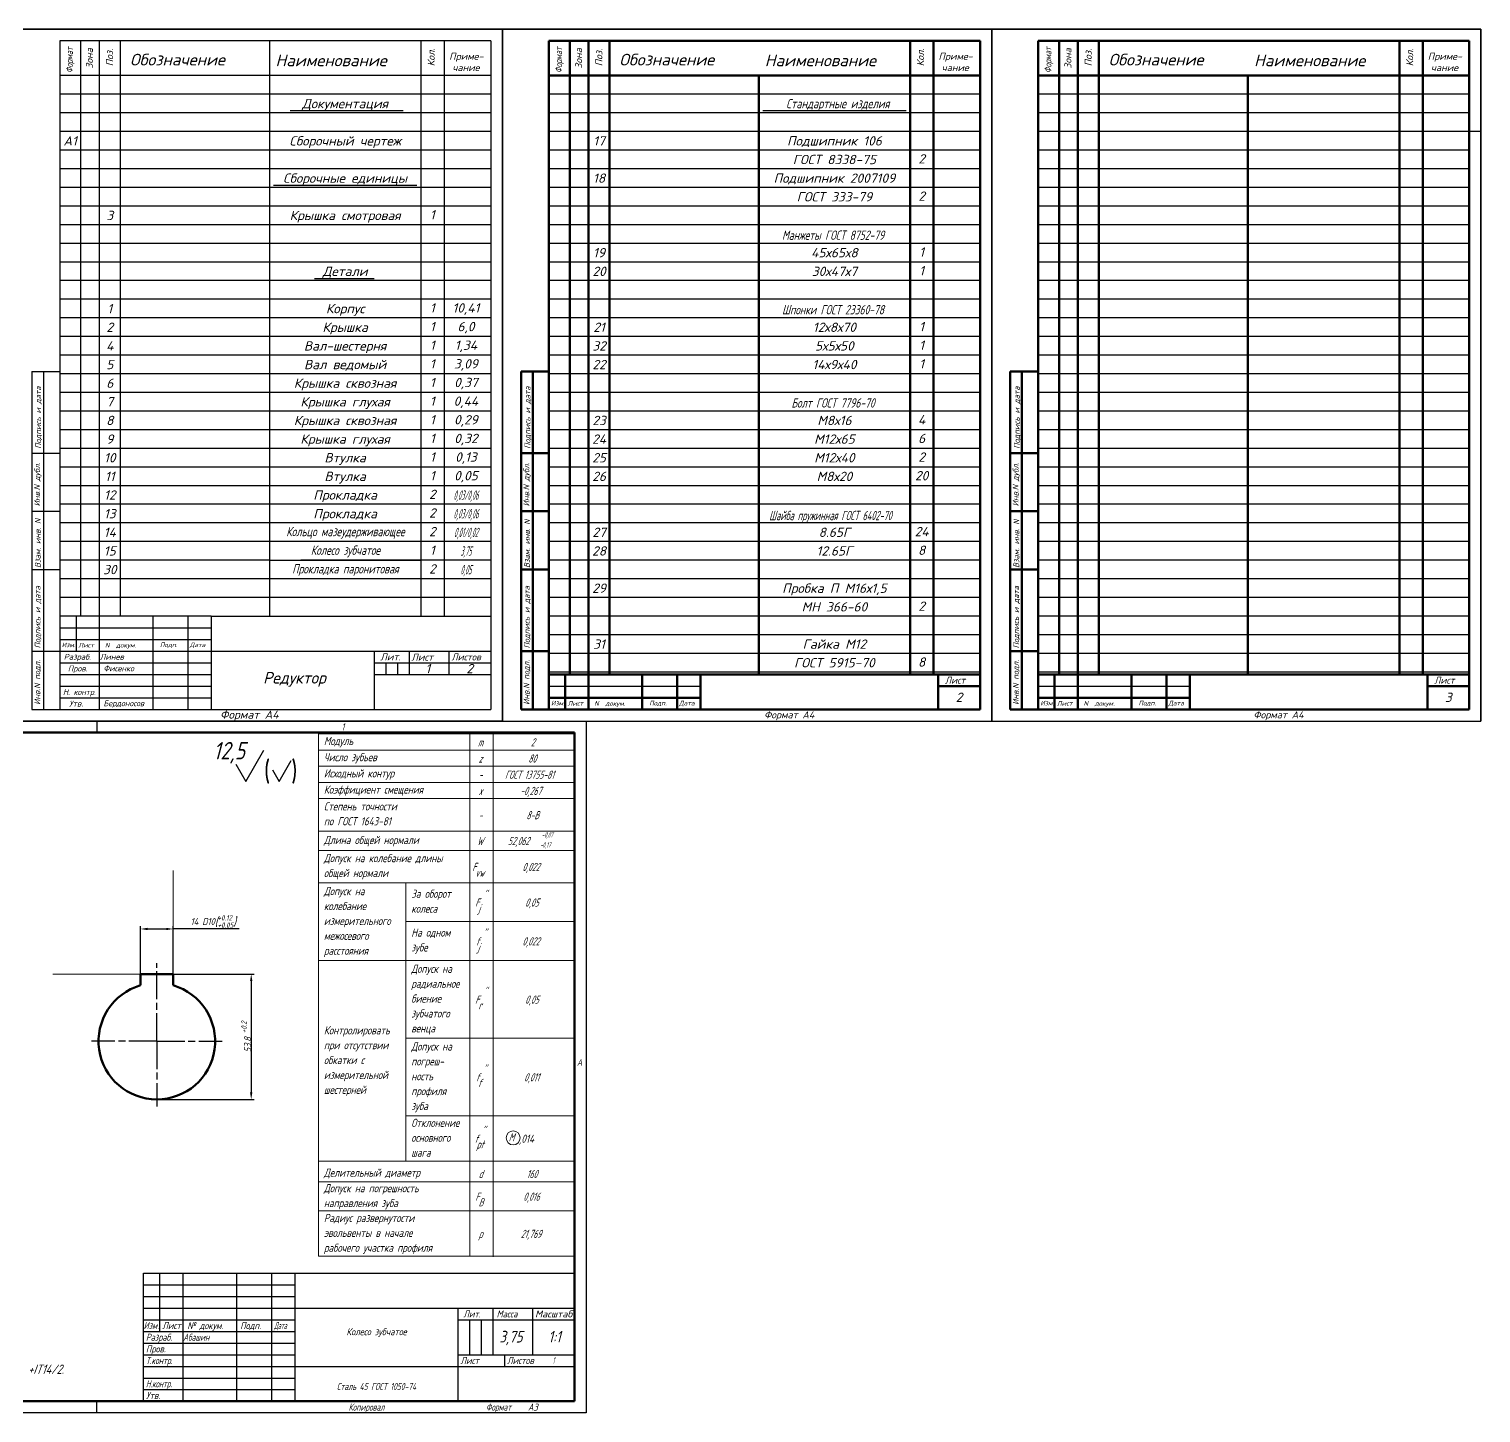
# Model space of a CAD drawing. Header units: millimetres. Extents: x 5133 to 6360, y 1254 to 2395.
# Drawn here: x 5737 to 6360, y 1254 to 1848 of the extents above; entities that cross this region are included whole.
import ezdxf
from ezdxf.enums import TextEntityAlignment as Align

# ---------------------------------------------------------------- set-up
doc = ezdxf.new("R2010")
doc.units = ezdxf.units.MM
for name, pattern in [('AM_ISO02W050', [7.5, 6, -1.5]), ('AM_ISO08W050', [18, 12, -1.5, 3, -1.5]), ('Amconstr', [9999, 9999, 0])]:
    doc.linetypes.add(name, pattern=pattern)
for name, color, linetype, lineweight in [('AM_7', 4, 'AM_ISO08W050', 25), ('AM_8', 1, 'Continuous', 25), ('AM_CL', 1, 'Amconstr', 25), ('AM_HID', 30, 'AM_ISO02W050', 25), ('AM_VIS', 7, 'Continuous', 50)]:
    doc.layers.add(name, color=color, linetype=linetype, lineweight=lineweight)
doc.layers.add('РАМКА', color=8, linetype='Continuous')
doc.styles.add('GOST', font='GOST.shx', dxfattribs={"oblique": 15})
doc.styles.add('мой', font='simplex.shx', dxfattribs={"oblique": 15})
doc.dimstyles.new('GOST', dxfattribs={"dimscale": 0, "dimtxt": 3, "dimasz": 3, "dimexe": 1.25, "dimexo": 0, "dimtad": 1, "dimtoh": 1, "dimdec": 3, "dimdsep": 46, "dimtxsty": 'GOST', "dimcen": 5, "dimadec": 3, "dimazin": 2, "dimtfac": 1, "dimtdec": 4, "dimtmove": 1, "dimatfit": 3, "dimfxl": 0, "dimtolj": 1, "dimtzin": 0, "dimarcsym": 0})

# ---------------------------------------------------------------- blocks, each defined once
blk = doc.blocks.new('*D100')
at = {"color": 0, "lineweight": -2}
for p, q in [((5798.77, 1442.22), (5833.52, 1442.22)), ((5832.27, 1439.22), (5832.27, 1391.42)), ((5791.77, 1388.42), (5833.52, 1388.42))]:
    blk.add_line(p, q, dxfattribs=at)
at = {"color": 0, "lineweight": 20}
for points in [[(5831.77, 1439.22), (5832.77, 1439.22), (5832.27, 1442.22)], [(5831.77, 1391.42), (5832.77, 1391.42), (5832.27, 1388.42)]]:
    blk.add_solid(points, dxfattribs=at)
at = {"layer": 'Defpoints', "color": 0, "lineweight": 20}
for p in [(5798.77, 1442.22), (5791.77, 1388.42), (5832.27, 1388.42)]:
    blk.add_point(p, dxfattribs=at)
at = {"color": 0, "lineweight": 20, "insert": (5830.14, 1415.32), "char_height": 3, "attachment_point": 5, "rotation": 90, "style": 'GOST'}
blk.add_mtext('\\A1;\\A1;53.8 \\H.75x;\\S+0.2^ ;\\H1.33x; ', dxfattribs=at)
blk = doc.blocks.new('*D101')
at = {"color": 0, "lineweight": -2}
for p, q in [((5784.77, 1442.22), (5784.77, 1462.83)), ((5787.77, 1461.58), (5795.77, 1461.58)), ((5798.77, 1442.22), (5798.77, 1462.83)), ((5827.17, 1461.58), (5798.77, 1461.58))]:
    blk.add_line(p, q, dxfattribs=at)
at = {"color": 0, "lineweight": 20}
for points in [[(5787.77, 1462.08), (5787.77, 1461.08), (5784.77, 1461.58)], [(5795.77, 1462.08), (5795.77, 1461.08), (5798.77, 1461.58)]]:
    blk.add_solid(points, dxfattribs=at)
at = {"layer": 'Defpoints', "color": 0, "lineweight": 20}
for p in [(5798.77, 1461.58), (5784.77, 1442.22), (5798.77, 1442.22)]:
    blk.add_point(p, dxfattribs=at)
at = {"color": 0, "lineweight": 20, "insert": (5816.01, 1464.8), "char_height": 3, "attachment_point": 5, "style": 'GOST'}
blk.add_mtext('\\A1;\\A1;14 D10\\H1.33x;(\\H.75x;\\H.75x;\\S+0.12^ +0.05;\\H1.33x;\\H1.33x;)\\H.75x; ', dxfattribs=at)

msp = doc.modelspace()

# ---------------------------------------------------------------- linework, layer by layer
at = {"color": 1, "lineweight": 25}
for p, q in [((5730.07034, 1847.85127), (5940.07034, 1847.85127)), ((5940.07034, 1847.85127), (5730.07034, 1847.85127)), ((5940.07034, 1550.85127), (5940.07034, 1847.85127)), ((5940.07034, 1550.85127), (5940.07034, 1847.85127)), ((5940.07034, 1550.85127), (5940.07034, 1847.85127)), ((5940.07034, 1550.85127), (5940.07034, 1847.85127)), ((5940.07034, 1550.85127), (5940.07034, 1847.85127)), ((5940.07034, 1550.85127), (5940.07034, 1847.85127)), ((5940.07034, 1550.85127), (5940.07034, 1847.85127)), ((5940.07034, 1550.85127), (5940.07034, 1847.85127)), ((5940.07034, 1550.85127), (5940.07034, 1847.85127)), ((5940.07034, 1550.85127), (5940.07034, 1847.85127)), ((5940.07034, 1550.85127), (5940.07034, 1847.85127)), ((6150.07034, 1847.85127), (5940.07034, 1847.85127)), ((6150.07034, 1847.85127), (5940.07034, 1847.85127)), ((6150.07034, 1550.85127), (6150.07034, 1847.85127)), ((6150.07034, 1550.85127), (6150.07034, 1847.85127)), ((6150.07034, 1550.85127), (6150.07034, 1847.85127)), ((6150.07034, 1847.85127), (6150.07034, 1550.85127)), ((6150.07034, 1550.85127), (6150.07034, 1847.85127)), ((6360.07034, 1847.85127), (6150.07034, 1847.85127)), ((6360.07034, 1847.85127), (6150.07034, 1847.85127)), ((6150.07034, 1550.85127), (6150.07034, 1847.85127)), ((6150.07034, 1550.85127), (6150.07034, 1847.85127)), ((6150.07034, 1550.85127), (6150.07034, 1847.85127)), ((6150.07034, 1550.85127), (6150.07034, 1847.85127)), ((6150.07034, 1550.85127), (6150.07034, 1847.85127)), ((6150.07034, 1550.85127), (6150.07034, 1847.85127)), ((6150.07034, 1550.85127), (6150.07034, 1847.85127)), ((6150.07034, 1550.85127), (6150.07034, 1847.85127)), ((6150.07034, 1550.85127), (6150.07034, 1847.85127)), ((6150.07034, 1550.85127), (6150.07034, 1847.85127)), ((6150.07034, 1550.85127), (6150.07034, 1847.85127)), ((6360.07034, 1550.85127), (6360.07034, 1847.85127)), ((6360.07034, 1847.85127), (6360.07034, 1550.85127)), ((6360.07034, 1550.85127), (6360.07034, 1847.85127)), ((6360.07034, 1550.85127), (6360.07034, 1847.85127)), ((6360.07034, 1550.85127), (6360.07034, 1847.85127)), ((5556.07034, 1550.85127), (5976.07034, 1550.85127)), ((5730.07034, 1550.85127), (5940.07034, 1550.85127)), ((5730.07034, 1550.85127), (5940.07034, 1550.85127)), ((5940.07034, 1550.85127), (5730.07034, 1550.85127)), ((5940.07034, 1550.85127), (5730.07034, 1550.85127)), ((5766.07034, 1550.85127), (5766.07034, 1545.85127)), ((5940.07034, 1550.85127), (6150.07034, 1550.85127)), ((5976.07034, 1550.85127), (5976.07034, 1253.85127)), ((6150.07034, 1550.85127), (6360.07034, 1550.85127)), ((5786.07034, 1308.85735), (5851.07034, 1308.85735)), ((5786.07034, 1303.85735), (5851.07034, 1303.85735)), ((5786.07034, 1298.85735), (5851.07034, 1298.85735)), ((5926.07034, 1278.85735), (5926.07034, 1293.85735)), ((5931.07034, 1278.85735), (5931.07034, 1293.85735)), ((5786.07034, 1283.85735), (5851.07034, 1283.85735)), ((5786.07034, 1278.85735), (5851.07034, 1278.85735)), ((5786.07034, 1273.85735), (5851.07034, 1273.85735)), ((5786.07034, 1268.85735), (5851.07034, 1268.85735)), ((5766.07034, 1253.85127), (5766.07034, 1258.85127)), ((5786.07034, 1263.85735), (5851.07034, 1263.85735)), ((5976.07034, 1253.85127), (5556.07034, 1253.85127))]:
    msp.add_line(p, q, dxfattribs=at)
for p, q in [((5750.07034, 1842.85127), (5750.07034, 1555.85127)), ((5935.07034, 1842.85127), (5750.07034, 1842.85127)), ((5759.07034, 1842.85127), (5759.07034, 1595.85127)), ((5767.07034, 1842.85127), (5767.07034, 1595.85127)), ((5776.07034, 1842.85127), (5776.07034, 1595.85127)), ((5840.07034, 1842.85127), (5840.07034, 1595.85127)), ((5905.07034, 1842.85127), (5905.07034, 1595.85127)), ((5915.07034, 1842.85127), (5915.07034, 1595.85127)), ((5935.07034, 1842.85127), (5935.07034, 1555.85127)), ((5935.07034, 1827.85127), (5750.07034, 1827.85127)), ((5849.04742, 1812.83617), (5897.53363, 1812.83617)), ((6051.84637, 1812.83617), (6113.33578, 1812.83617)), ((5841.84637, 1780.83617), (5903.33578, 1780.83617)), ((5859.44377, 1740.83617), (5885.06522, 1740.83617)), ((5738.07034, 1700.85127), (5738.07034, 1555.85127)), ((5738.07034, 1700.85127), (5750.07034, 1700.85127)), ((5743.07034, 1700.85127), (5743.07034, 1555.85127)), ((5738.07034, 1665.85127), (5750.07034, 1665.85127)), ((5738.07034, 1640.85127), (5750.07034, 1640.85127)), ((5738.07034, 1615.85127), (5750.07034, 1615.85127)), ((5815.07034, 1595.85127), (5750.07034, 1595.85127)), ((5757.07034, 1595.85127), (5757.07034, 1585.85127)), ((5757.07034, 1595.85127), (5757.07034, 1580.85127)), ((5767.07034, 1595.85127), (5767.07034, 1555.85127)), ((5790.07034, 1595.85127), (5790.07034, 1555.85127)), ((5805.07034, 1595.85127), (5805.07034, 1555.85127)), ((5815.07034, 1595.85127), (5935.07034, 1595.85127)), ((5815.07034, 1595.85127), (5815.07034, 1555.85127)), ((5750.07034, 1585.85127), (5815.07034, 1585.85127)), ((5750.07034, 1585.85127), (5815.07034, 1585.85127)), ((5738.07034, 1580.85127), (5750.07034, 1580.85127)), ((5750.07034, 1580.85127), (5935.07034, 1580.85127)), ((5885.07034, 1580.85127), (5885.07034, 1555.85127)), ((5900.07034, 1580.85127), (5900.07034, 1575.85127)), ((5900.07034, 1580.85127), (5900.07034, 1570.85127)), ((5917.07034, 1580.85127), (5917.07034, 1570.85127)), ((5885.07034, 1575.85127), (5935.07034, 1575.85127)), ((5885.07034, 1570.85127), (5935.07034, 1570.85127)), ((5738.07034, 1555.85127), (5935.07034, 1555.85127))]:
    msp.add_line(p, q)
at = {"color": 7, "lineweight": 60}
for p, q in [((5576.07034, 1545.85127), (5971.07034, 1545.85127)), ((5971.07034, 1545.85127), (5971.07034, 1258.85127)), ((5971.07034, 1258.85127), (5576.07034, 1258.85127))]:
    msp.add_line(p, q, dxfattribs=at)
at = {"lineweight": 20}
for p, q in [((5971.06709, 1545.85341), (5971.06809, 1545.85341)), ((5861.11153, 1545.29785), (5861.11153, 1531.40896)), ((5861.11153, 1545.29785), (5971.11153, 1545.29785)), ((5926.11153, 1545.29785), (5926.11153, 1531.40896)), ((5936.11153, 1545.29785), (5936.11153, 1531.40896)), ((5971.11153, 1545.29785), (5971.11153, 1531.40896)), ((5861.11153, 1538.35341), (5971.11153, 1538.35341)), ((5861.11153, 1531.40896), (5971.11153, 1531.40896)), ((5861.11153, 1531.40896), (5861.11153, 1524.46452)), ((5926.11153, 1531.40896), (5926.11153, 1524.46452)), ((5936.11153, 1531.40896), (5936.11153, 1524.46452)), ((5971.11153, 1531.40896), (5971.11153, 1524.46452)), ((5861.11153, 1524.46452), (5971.11153, 1524.46452)), ((5861.11153, 1524.46452), (5861.11153, 1503.63118)), ((5926.11153, 1524.46452), (5926.11153, 1503.63118)), ((5936.11153, 1524.46452), (5936.11153, 1503.63118)), ((5971.11153, 1524.46452), (5971.11153, 1503.63118)), ((5861.11153, 1517.52007), (5971.11153, 1517.52007)), ((5861.11153, 1503.63118), (5971.11153, 1503.63118)), ((5861.11153, 1503.63118), (5861.11153, 1481.40896)), ((5926.11153, 1503.63118), (5926.11153, 1481.40896)), ((5936.11153, 1503.63118), (5936.11153, 1481.40896)), ((5971.11153, 1503.63118), (5971.11153, 1481.40896)), ((5861.11153, 1495.29785), (5971.11153, 1495.29785)), ((5861.11153, 1481.40896), (5971.11153, 1481.40896)), ((5861.11153, 1481.40896), (5861.11153, 1321.13118)), ((5861.11153, 1481.40896), (5971.11153, 1481.40896)), ((5898.61153, 1481.40896), (5898.61153, 1361.96452)), ((5926.11153, 1481.40896), (5926.11153, 1321.13118)), ((5936.11153, 1481.40896), (5936.11153, 1320.85341)), ((5971.11153, 1481.40896), (5971.11153, 1321.13118)), ((5898.61153, 1464.7423), (5971.11153, 1464.7423)), ((5861.11153, 1448.07563), (5971.11153, 1448.07563)), ((5898.61153, 1414.7423), (5971.11153, 1414.7423)), ((5898.61153, 1381.40896), (5971.11153, 1381.40896)), ((5861.11153, 1361.96452), (5971.11153, 1361.96452)), ((5861.11153, 1353.07563), (5971.11153, 1353.07563)), ((5861.11153, 1340.57563), (5971.11153, 1340.57563)), ((5861.11153, 1321.13118), (5971.11153, 1321.13118))]:
    msp.add_line(p, q, dxfattribs=at)
at = {"color": 1, "linetype": 'Continuous', "lineweight": 25}
for p, q in [((5829.94882, 1524.85608), (5837.74305, 1538.35609)), ((5844.2298, 1524.85608), (5849.42595, 1533.85608)), ((5825.61869, 1532.35609), (5829.94882, 1524.85608)), ((5841.34305, 1529.85608), (5844.2298, 1524.85608))]:
    msp.add_line(p, q, dxfattribs=at)
at = {"color": 5, "lineweight": 20}
for p, q in [((5798.76508, 1442.21833), (5798.76508, 1486.70439)), ((5784.76508, 1442.21833), (5747.11586, 1442.21833))]:
    msp.add_line(p, q, dxfattribs=at)
at = {"color": 7, "lineweight": 30}
for p, q in [((5786.07034, 1258.85735), (5786.07034, 1313.85735)), ((5786.07034, 1313.85735), (5971.07034, 1313.85735)), ((5793.07034, 1288.85735), (5793.07034, 1313.85735)), ((5803.07034, 1258.85735), (5803.07034, 1313.85735)), ((5826.07034, 1258.85735), (5826.07034, 1313.85735)), ((5841.07034, 1258.85735), (5841.07034, 1313.85735)), ((5851.07034, 1258.85735), (5851.07034, 1313.85735)), ((5971.07034, 1258.85735), (5971.07034, 1313.85735)), ((5851.07034, 1298.85735), (5971.07034, 1298.85735)), ((5921.07034, 1258.85735), (5921.07034, 1298.85735)), ((5936.07034, 1278.85735), (5936.07034, 1298.85735)), ((5953.07034, 1278.85735), (5953.07034, 1298.85735)), ((5786.07034, 1293.85735), (5851.07034, 1293.85735)), ((5921.07034, 1293.85735), (5971.07034, 1293.85735)), ((5786.07034, 1288.85735), (5851.07034, 1288.85735)), ((5921.07034, 1278.85735), (5971.07034, 1278.85735)), ((5941.07034, 1273.85735), (5941.07034, 1278.85735)), ((5851.07034, 1273.85735), (5971.07034, 1273.85735)), ((5786.07034, 1258.85735), (5971.07034, 1258.85735))]:
    msp.add_line(p, q, dxfattribs=at)
at = {"lineweight": 20}
msp.add_circle((5944.68972, 1371.91288), 3.01555, dxfattribs=at)
at = {"layer": 'AM_7'}
for q in [(5791.76508, 1446.88754), (5763.76508, 1413.41833), (5819.76508, 1413.41833), (5791.76508, 1385.41833)]:
    msp.add_line((5791.76508, 1413.41833), q, dxfattribs=at)
at = {"layer": 'AM_CL'}
for p, q in [((5940.07034, 1847.85127), (6150.07034, 1847.85127)), ((5940.07034, 1847.85127), (5940.07034, 1550.85127)), ((5940.07034, 1550.85127), (5940.07034, 1847.85127)), ((6150.07034, 1847.85127), (5940.07034, 1847.85127)), ((6150.07034, 1550.85127), (6150.07034, 1847.85127)), ((6360.07034, 1847.85127), (6150.07034, 1847.85127)), ((6150.07034, 1847.85127), (6360.07034, 1847.85127)), ((6150.07034, 1550.85127), (6150.07034, 1847.85127)), ((6150.07034, 1847.85127), (6150.07034, 1550.85127)), ((6360.07034, 1550.85127), (6360.07034, 1847.85127)), ((6145.07034, 1819.85127), (5960.07034, 1819.85127)), ((6355.07034, 1819.85127), (6170.07034, 1819.85127)), ((6145.07034, 1811.85127), (5960.07034, 1811.85127)), ((6050.07034, 1811.85127), (5960.07034, 1811.85127)), ((6050.07034, 1811.85127), (5986.07034, 1811.85127)), ((6260.07034, 1811.85127), (6170.07034, 1811.85127)), ((6355.07034, 1811.85127), (6170.07034, 1811.85127)), ((6260.07034, 1811.85127), (6196.07034, 1811.85127)), ((6050.07034, 1803.85127), (5960.07034, 1803.85127)), ((6050.07034, 1803.85127), (5960.07034, 1803.85127)), ((6145.07034, 1803.85127), (5986.07034, 1803.85127)), ((6260.07034, 1803.85127), (6170.07034, 1803.85127)), ((6260.07034, 1803.85127), (6170.07034, 1803.85127)), ((6360.07034, 1803.85127), (6196.07034, 1803.85127)), ((6145.07034, 1795.85127), (5960.07034, 1795.85127)), ((6355.07034, 1795.85127), (6170.07034, 1795.85127)), ((6145.07034, 1787.85127), (5960.07034, 1787.85127)), ((6355.07034, 1787.85127), (6170.07034, 1787.85127)), ((6145.07034, 1779.85127), (5960.07034, 1779.85127)), ((6355.07034, 1779.85127), (6170.07034, 1779.85127)), ((6145.07034, 1771.85127), (5960.07034, 1771.85127)), ((6355.07034, 1771.85127), (6170.07034, 1771.85127)), ((6145.07034, 1763.85127), (5960.07034, 1763.85127)), ((6355.07034, 1763.85127), (6170.07034, 1763.85127)), ((6145.07034, 1755.85127), (5960.07034, 1755.85127)), ((6355.07034, 1755.85127), (6170.07034, 1755.85127)), ((6145.07034, 1747.85127), (5960.07034, 1747.85127)), ((6355.07034, 1747.85127), (6170.07034, 1747.85127)), ((6145.07034, 1739.85127), (5960.07034, 1739.85127)), ((6355.07034, 1739.85127), (6170.07034, 1739.85127)), ((6145.07034, 1731.85127), (5960.07034, 1731.85127)), ((6355.07034, 1731.85127), (6170.07034, 1731.85127)), ((6145.07034, 1723.85127), (5960.07034, 1723.85127)), ((6355.07034, 1723.85127), (6170.07034, 1723.85127)), ((6145.07034, 1715.85127), (5960.07034, 1715.85127)), ((6355.07034, 1715.85127), (6170.07034, 1715.85127)), ((6145.07034, 1707.85127), (5960.07034, 1707.85127)), ((6355.07034, 1707.85127), (6170.07034, 1707.85127)), ((6145.07034, 1699.85127), (5960.07034, 1699.85127)), ((6355.07034, 1699.85127), (6170.07034, 1699.85127)), ((6050.07034, 1691.85127), (5960.07034, 1691.85127)), ((6145.07034, 1691.85127), (6050.07034, 1691.85127)), ((6260.07034, 1691.85127), (6170.07034, 1691.85127)), ((6355.07034, 1691.85127), (6260.07034, 1691.85127)), ((6145.07034, 1683.85127), (5960.07034, 1683.85127)), ((6355.07034, 1683.85127), (6170.07034, 1683.85127)), ((6145.07034, 1675.85127), (5960.07034, 1675.85127)), ((6355.07034, 1675.85127), (6170.07034, 1675.85127)), ((6145.07034, 1667.85127), (5960.07034, 1667.85127)), ((6355.07034, 1667.85127), (6170.07034, 1667.85127)), ((6145.07034, 1659.85127), (5960.07034, 1659.85127)), ((6355.07034, 1659.85127), (6170.07034, 1659.85127)), ((6145.07034, 1651.85127), (5960.07034, 1651.85127)), ((6355.07034, 1651.85127), (6170.07034, 1651.85127)), ((6145.07034, 1643.85127), (5960.07034, 1643.85127)), ((6355.07034, 1643.85127), (6170.07034, 1643.85127)), ((6145.07034, 1635.85127), (5960.07034, 1635.85127)), ((6355.07034, 1635.85127), (6170.07034, 1635.85127)), ((6145.07034, 1627.85127), (5960.07034, 1627.85127)), ((6355.07034, 1627.85127), (6170.07034, 1627.85127)), ((6145.07034, 1619.85127), (5960.07034, 1619.85127)), ((6355.07034, 1619.85127), (6170.07034, 1619.85127)), ((6050.07034, 1611.85127), (5960.07034, 1611.85127)), ((6145.07034, 1611.85127), (6050.07034, 1611.85127)), ((6260.07034, 1611.85127), (6170.07034, 1611.85127)), ((6355.07034, 1611.85127), (6260.07034, 1611.85127)), ((6145.07034, 1603.85127), (5960.07034, 1603.85127)), ((6355.07034, 1603.85127), (6170.07034, 1603.85127)), ((6145.07034, 1595.85127), (5960.07034, 1595.85127)), ((6355.07034, 1595.85127), (6170.07034, 1595.85127)), ((6145.07034, 1587.85127), (5960.07034, 1587.85127)), ((6355.07034, 1587.85127), (6170.07034, 1587.85127)), ((6145.07034, 1579.85127), (5960.07034, 1579.85127)), ((6355.07034, 1579.85127), (6170.07034, 1579.85127)), ((6145.07034, 1571.85127), (5960.07034, 1571.85127)), ((6355.07034, 1571.85127), (6170.07034, 1571.85127)), ((5960.07034, 1565.85127), (6025.07034, 1565.85127)), ((6170.07034, 1565.85127), (6235.07034, 1565.85127)), ((5960.07034, 1560.85127), (6025.07034, 1560.85127)), ((6170.07034, 1560.85127), (6235.07034, 1560.85127)), ((5940.07034, 1550.85127), (6150.07034, 1550.85127)), ((6150.07034, 1550.85127), (6360.07034, 1550.85127))]:
    msp.add_line(p, q, dxfattribs=at)
at = {"layer": 'AM_CL', "color": 1, "lineweight": 25}
for p, q in [((6150.07034, 1847.85127), (6150.07034, 1550.85127)), ((6360.07034, 1847.85127), (6360.07034, 1550.85127))]:
    msp.add_line(p, q, dxfattribs=at)
at = {"layer": 'AM_HID', "color": 1, "linetype": 'ByBlock', "lineweight": 25}
for p, q in [((5730.07034, 1847.85127), (5940.07034, 1847.85127)), ((5730.07034, 1550.85127), (5940.07034, 1550.85127)), ((5730.07034, 1550.85127), (5940.07034, 1550.85127))]:
    msp.add_line(p, q, dxfattribs=at)
at = {"layer": 'AM_VIS'}
for p, q in [((5960.07034, 1842.85127), (5960.07034, 1555.85127)), ((6145.07034, 1842.85127), (5960.07034, 1842.85127)), ((5969.07034, 1842.85127), (5969.07034, 1570.85127)), ((5977.07034, 1842.85127), (5977.07034, 1570.85127)), ((5986.07034, 1842.85127), (5986.07034, 1570.85127)), ((6115.07034, 1842.85127), (6115.07034, 1570.85127)), ((6125.07034, 1842.85127), (6125.07034, 1570.85127)), ((6145.07034, 1842.85127), (6145.07034, 1555.85127)), ((6355.07034, 1842.85127), (6170.07034, 1842.85127)), ((6170.07034, 1842.85127), (6170.07034, 1555.85127)), ((6179.07034, 1842.85127), (6179.07034, 1570.85127)), ((6187.07034, 1842.85127), (6187.07034, 1570.85127)), ((6196.07034, 1842.85127), (6196.07034, 1570.85127)), ((6325.07034, 1842.85127), (6325.07034, 1570.85127)), ((6335.07034, 1842.85127), (6335.07034, 1570.85127)), ((6355.07034, 1842.85127), (6355.07034, 1555.85127)), ((6145.07034, 1827.85127), (5960.07034, 1827.85127)), ((6050.07034, 1827.85127), (6050.07034, 1570.85127)), ((6355.07034, 1827.85127), (6170.07034, 1827.85127)), ((6260.07034, 1827.85127), (6260.07034, 1570.85127)), ((5948.07034, 1700.85127), (5948.07034, 1555.85127)), ((5948.07034, 1700.85127), (5960.07034, 1700.85127)), ((5953.07034, 1700.85127), (5953.07034, 1555.85127)), ((6158.07034, 1700.85127), (6158.07034, 1555.85127)), ((6158.07034, 1700.85127), (6170.07034, 1700.85127)), ((6163.07034, 1700.85127), (6163.07034, 1555.85127)), ((5948.07034, 1665.85127), (5960.07034, 1665.85127)), ((6158.07034, 1665.85127), (6170.07034, 1665.85127)), ((5948.07034, 1640.85127), (5960.07034, 1640.85127)), ((6158.07034, 1640.85127), (6170.07034, 1640.85127)), ((5948.07034, 1615.85127), (5960.07034, 1615.85127)), ((6158.07034, 1615.85127), (6170.07034, 1615.85127)), ((5948.07034, 1580.85127), (5960.07034, 1580.85127)), ((6158.07034, 1580.85127), (6170.07034, 1580.85127)), ((6025.07034, 1570.85127), (5960.07034, 1570.85127)), ((5967.07034, 1570.85127), (5967.07034, 1560.85127)), ((5967.07034, 1570.85127), (5967.07034, 1555.85127)), ((5977.07034, 1570.85127), (5977.07034, 1555.85127)), ((6000.07034, 1570.85127), (6000.07034, 1555.85127)), ((6015.07034, 1570.85127), (6015.07034, 1555.85127)), ((6025.07034, 1570.85127), (6145.07034, 1570.85127)), ((6025.07034, 1570.85127), (6025.07034, 1555.85127)), ((6127.07034, 1570.85127), (6127.07034, 1555.85127)), ((6235.07034, 1570.85127), (6170.07034, 1570.85127)), ((6177.07034, 1570.85127), (6177.07034, 1555.85127)), ((6177.07034, 1570.85127), (6177.07034, 1560.85127)), ((6187.07034, 1570.85127), (6187.07034, 1555.85127)), ((6210.07034, 1570.85127), (6210.07034, 1555.85127)), ((6225.07034, 1570.85127), (6225.07034, 1555.85127)), ((6235.07034, 1570.85127), (6355.07034, 1570.85127)), ((6235.07034, 1570.85127), (6235.07034, 1555.85127)), ((6337.07034, 1570.85127), (6337.07034, 1555.85127)), ((6127.07034, 1565.85127), (6145.07034, 1565.85127)), ((6337.07034, 1565.85127), (6355.07034, 1565.85127)), ((5960.07034, 1560.85127), (6025.07034, 1560.85127)), ((5960.07034, 1560.85127), (6025.07034, 1560.85127)), ((6170.07034, 1560.85127), (6235.07034, 1560.85127)), ((6170.07034, 1560.85127), (6235.07034, 1560.85127)), ((5948.07034, 1555.85127), (6145.07034, 1555.85127)), ((6158.07034, 1555.85127), (6355.07034, 1555.85127))]:
    msp.add_line(p, q, dxfattribs=at)
msp.add_lwpolyline([(5784.76508, 1437.41833), (5784.76508, 1442.21833), (5798.76508, 1442.21833), (5798.76508, 1437.41833)], dxfattribs=at)
msp.add_arc((5791.76508, 1413.41833), 25, 106.26020471, 73.73979529, dxfattribs=at)
at = {"layer": 'РАМКА'}
for p, q in [((5935.07034, 1819.85127), (5750.07034, 1819.85127)), ((5935.07034, 1811.85127), (5750.07034, 1811.85127)), ((5935.07034, 1803.85127), (5750.07034, 1803.85127)), ((5935.07034, 1795.85127), (5750.07034, 1795.85127)), ((5935.07034, 1787.85127), (5750.07034, 1787.85127)), ((5935.07034, 1779.85127), (5750.07034, 1779.85127)), ((5935.07034, 1771.85127), (5750.07034, 1771.85127)), ((5935.07034, 1763.85127), (5750.07034, 1763.85127)), ((5935.07034, 1755.85127), (5750.07034, 1755.85127)), ((5935.07034, 1747.85127), (5750.07034, 1747.85127)), ((5935.07034, 1739.85127), (5750.07034, 1739.85127)), ((5840.07034, 1739.85127), (5750.07034, 1739.85127)), ((5840.07034, 1731.85127), (5750.07034, 1731.85127)), ((5935.07034, 1731.85127), (5840.07034, 1731.85127)), ((5935.07034, 1723.85127), (5750.07034, 1723.85127)), ((5840.07034, 1723.85127), (5750.07034, 1723.85127)), ((5935.07034, 1715.85127), (5750.07034, 1715.85127)), ((5935.07034, 1707.85127), (5750.07034, 1707.85127)), ((5935.07034, 1699.85127), (5750.07034, 1699.85127)), ((5840.07034, 1699.85127), (5750.07034, 1699.85127)), ((5840.07034, 1699.85127), (5750.07034, 1699.85127)), ((5935.07034, 1691.85127), (5750.07034, 1691.85127)), ((5840.07034, 1691.85127), (5750.07034, 1691.85127)), ((5935.07034, 1683.85127), (5750.07034, 1683.85127)), ((5840.07034, 1683.85127), (5750.07034, 1683.85127)), ((5840.07034, 1675.85127), (5750.07034, 1675.85127)), ((5935.07034, 1675.85127), (5840.07034, 1675.85127)), ((5935.07034, 1667.85127), (5750.07034, 1667.85127)), ((5935.07034, 1659.85127), (5750.07034, 1659.85127)), ((5840.07034, 1659.85127), (5750.07034, 1659.85127)), ((5840.07034, 1651.85127), (5750.07034, 1651.85127)), ((5935.07034, 1651.85127), (5840.07034, 1651.85127)), ((5840.07034, 1643.85127), (5750.07034, 1643.85127)), ((5905.07034, 1643.85127), (5750.07034, 1643.85127)), ((5935.07034, 1643.85127), (5905.07034, 1643.85127)), ((5935.07034, 1635.85127), (5750.07034, 1635.85127)), ((5840.07034, 1627.85127), (5750.07034, 1627.85127)), ((5935.07034, 1627.85127), (5840.07034, 1627.85127)), ((5840.07034, 1619.85127), (5750.07034, 1619.85127)), ((5840.07034, 1619.85127), (5905.07034, 1619.85127)), ((5935.07034, 1619.85127), (5853.5966, 1619.85127)), ((5935.07034, 1619.85127), (5905.07034, 1619.85127)), ((5905.07034, 1611.85127), (5750.07034, 1611.85127)), ((5935.07034, 1611.85127), (5905.07034, 1611.85127)), ((5935.07034, 1603.85127), (5750.07034, 1603.85127)), ((5750.07034, 1590.85127), (5815.07034, 1590.85127)), ((5750.07034, 1585.85127), (5815.07034, 1585.85127)), ((5750.07034, 1575.85127), (5815.07034, 1575.85127)), ((5750.07034, 1570.85127), (5815.07034, 1570.85127)), ((5890.07034, 1575.85127), (5890.07034, 1570.85127)), ((5895.07034, 1575.85127), (5895.07034, 1570.85127)), ((5750.07034, 1565.85127), (5815.07034, 1565.85127)), ((5750.07034, 1560.85127), (5815.07034, 1560.85127))]:
    msp.add_line(p, q, dxfattribs=at)
msp.add_lwpolyline([(5730.07034, 1847.85127), (5730.07034, 1550.85127), (5940.07034, 1550.85127), (5940.07034, 1847.85127)], close=True, dxfattribs=at)

# ---------------------------------------------------------------- texts
at = {"style": 'мой', "oblique": 15}
for s, p in [('Документация', (5872.57034, 1813.85127)), ('Сборочные единицы', (5872.57034, 1781.85127)), ('Детали', (5872.57034, 1741.85127))]:
    msp.add_text(s, height=4, dxfattribs=at).set_placement(p, align=Align.CENTER)
at = {"style": 'мой', "oblique": 15, "width": 0.758443}
msp.add_text('Стандартные изделия', height=4, dxfattribs=at).set_placement((6084.02638, 1813.84412), align=Align.CENTER)
at = {"style": 'мой', "oblique": 15, "width": 0.927629}
msp.add_text('Редуктор', height=5, dxfattribs=at).set_placement((5850.82362, 1569.40356), align=Align.MIDDLE_CENTER)
at = {"color": 5, "lineweight": 20, "style": 'GOST', "oblique": 15, "width": 0.8}
for s, p in [('1', (5871.07034, 1546.85127)), ('Копировал', (5874.07034, 1254.85127)), ('Формат', (5933.07034, 1254.85127))]:
    msp.add_text(s, height=3, dxfattribs=at).set_placement(p)
at = {"color": 1, "linetype": 'Continuous', "lineweight": 25, "style": 'GOST', "oblique": 15}
msp.add_text('12,5', height=7.5, dxfattribs=at).set_placement((5815.99481, 1534.35609))
at = {"lineweight": 20, "style": 'GOST', "oblique": 15}
for s, height, p in [(' Модуль', 3.5, (5861.66709, 1540.52007)), (' Число зубьев', 3.5, (5861.66709, 1533.57563)), (' Исходный контур', 3.5, (5861.66709, 1526.63119)), (' Коэффициент смещения', 3.5, (5861.66709, 1519.68674)), (' Степень точности', 3.5, (5861.66709, 1512.46452)), (' по ГОСТ 1643-81', 3.5, (5861.66709, 1506.07563)), (' Длина общей нормали', 3.5, (5861.66709, 1498.02007)), (' Допуск на колебание длины', 3.5, (5861.66709, 1490.2423)), (' общей нормали', 3.5, (5861.66709, 1483.85341)), (' Допуск на', 3.5, (5861.66709, 1476.07563)), (' За оборот', 3.5, (5899.16709, 1474.96452)), (' колебание ', 3.5, (5861.66709, 1469.68674)), (' колеса', 3.5, (5899.16709, 1468.57563)), (' измерительного ', 3.5, (5861.66709, 1463.29785)), (' межосевого', 3.5, (5861.66709, 1456.90896)), (' На одном', 3.5, (5899.16709, 1458.29785)), (' расстояния', 3.5, (5861.66709, 1450.52007)), (' зубе', 3.5, (5899.16709, 1451.90896)), (' Допуск на ', 3.5, (5899.16709, 1442.74229)), (' радиальное', 3.5, (5899.16709, 1436.35341)), (' биение ', 3.5, (5899.16709, 1429.96452)), (' зубчатого', 3.5, (5899.16709, 1423.57563)), (' Контролировать', 3.5, (5861.66709, 1416.35341)), (' венца', 3.5, (5899.16709, 1417.18673)), (' при отсутствии', 3.5, (5861.66709, 1409.96452)), (' Допуск на ', 3.5, (5899.16709, 1409.40896)), (' обкатки с', 3.5, (5861.66709, 1403.57564)), (' погреш-', 3.5, (5899.16709, 1403.02008)), (' измерительной ', 3.5, (5861.66709, 1397.18673)), (' ность', 3.5, (5899.16709, 1396.63118)), (' шестерней', 3.5, (5861.66709, 1390.79785)), (' профиля', 3.5, (5899.16709, 1390.24229)), (' зуба', 3.5, (5899.16709, 1383.85341)), (' Отклонение ', 3.5, (5899.16709, 1376.63118)), (' основного', 3.5, (5899.16709, 1370.24229)), (',014', 3.5, (5947.23809, 1369.79785)), (' шага', 3.5, (5899.16709, 1363.85341)), (' Делительный диаметр', 3.5, (5861.66709, 1355.24229)), (' Допуск на погрешность', 3.5, (5861.66709, 1348.57564)), (' направления зуба', 3.5, (5861.66709, 1342.18673)), (' Радиус развернутости', 3.5, (5861.66709, 1335.79785)), (' эвольвенты в начале ', 3.5, (5861.66709, 1329.40896)), (' рабочего участка профиля', 3.5, (5861.66709, 1323.02008)), ('Лит.', 3, (5923.31127, 1294.85735)), ('Масса', 3, (5937.59698, 1294.85735)), ('№ докум.', 3, (5804.82015, 1289.85735)), ('Подп.', 3, (5827.53444, 1289.85735)), ('Пров.', 3, (5787.07034, 1279.85735)), ('Лист', 3, (5922.07034, 1274.85735)), ('Листов', 3, (5942.07034, 1274.85735)), ('Утв.', 3, (5787.07034, 1259.85735))]:
    msp.add_text(s, height=height, dxfattribs=at).set_placement(p)
at = {"lineweight": 20, "style": 'GOST'}
for s, height, oblique, width, p in [('m', 3.5, 20, 0.7, (5929.51646, 1539.93674)), ('2', 3.5, 20, 0.7, (5952.23871, 1539.93674)), ('z', 3.5, 20, 0.7, (5929.84984, 1532.9923)), ('80', 3.5, 20, 0.7, (5951.1645, 1532.9923)), ('-', 3.5, 20, 0.7, (5929.84984, 1526.04785)), ('ГОСТ 13755-81', 3.5, 20, 0.7, (5941.12621, 1526.04785)), ('x', 3.5, 20, 0.7, (5929.84984, 1519.10341)), ('-0,267', 3.5, 20, 0.7, (5947.68259, 1519.10341)), ('-', 3.5, 20, 0.7, (5929.84984, 1508.68674)), ('8-В', 3.5, 20, 0.7, (5950.31255, 1508.68674)), ('-0,07', 2.275, 20, 0.7, (5956.88329, 1500.86138)), ('W', 3.5, 20, 0.7, (5929.14605, 1497.57563)), ('52,062', 3.5, 20, 0.7, (5942.3778, 1497.57563)), ('-0,17', 2.275, 20, 0.7, (5956.20052, 1496.56227)), ('F', 3.5, 20, 0.7, (5927.09213, 1486.46452)), ('0,022', 3.5, 20, 0.7, (5948.64567, 1486.46452)), ('vw', 3.5, 20, 0.7, (5928.48023, 1484.02478)), ("''", 3.5, 20, 0.7, (5931.78383, 1474.33872)), ('F', 3.5, 20, 0.7, (5928.36034, 1471.18674)), ('j', 3.5, 20, 0.7, (5929.74845, 1468.747)), ('0,05', 3.5, 20, 0.7, (5949.831, 1471.18674)), ("''", 3.5, 20, 0.7, (5931.52454, 1457.67206)), ('j', 3.5, 20, 0.7, (5929.48915, 1452.08033)), ('f', 3.5, 20, 0.7, (5928.61964, 1454.52007)), ('0,022', 3.5, 20, 0.7, (5948.64567, 1454.52007)), ("''", 3.5, 20, 0.7, (5931.78383, 1432.67206)), ('F', 3.5, 20, 0.7, (5928.36034, 1429.52007)), ('r', 3.5, 20, 0.7, (5929.74845, 1427.08033)), ('0,05', 3.5, 20, 0.7, (5949.831, 1429.52007)), ("''", 3.5, 20, 0.7, (5931.52454, 1399.33872)), ('A', 3, 15, 0.8, (5972.07034, 1402.85127)), ('f', 3.5, 20, 0.7, (5928.61964, 1396.18674)), ('f', 3.5, 20, 0.7, (5929.48915, 1393.747)), ('0,011', 3.5, 20, 0.7, (5949.3865, 1396.18674)), ('f', 3.5, 20, 0.7, (5928.09226, 1369.79785)), ("''", 3.5, 20, 0.7, (5930.99716, 1372.94983)), ('М', 3.5, 20, 0.7, (5942.72764, 1370.42856)), ('pt', 3.5, 20, 0.7, (5928.96177, 1367.35811)), ('d', 3.5, 20, 0.7, (5929.84984, 1354.65896)), ('160', 3.5, 20, 0.7, (5950.46071, 1354.65896)), ('F', 3.5, 20, 0.7, (5928.42563, 1344.93674)), ('0,016', 3.5, 20, 0.7, (5949.01609, 1344.93674)), ('B', 3.5, 20, 0.7, (5929.81373, 1342.497)), ('p', 3.5, 20, 0.7, (5929.84984, 1328.96452)), ('21,769', 3.5, 20, 0.7, (5947.94188, 1328.96452)), ('Дата', 3, 15, 0.6222, (5842.07034, 1289.85735)), ('Разраб.', 3, 15, 0.95, (5787.07034, 1284.85735)), ('Т.контр.', 3, 15, 0.814, (5787.07034, 1274.85735)), ('Н.контр.', 3, 15, 0.77, (5787.07034, 1264.85735))]:
    msp.add_text(s, height=height, dxfattribs=dict(at, oblique=oblique, width=width)).set_placement(p)
at = {"color": 1, "linetype": 'Continuous', "lineweight": 25, "style": 'GOST'}
for s, p in [('(', (5837.74305, 1524.85608)), (')', (5849.42595, 1524.85608))]:
    msp.add_text(s, height=9, dxfattribs=at).set_placement(p)
at = {"lineweight": 20, "style": 'GOST', "oblique": 15}
for s, width, p, p2 in [('Масштаб', 0.960961, (5954.07034, 1294.85735), (5970.07034, 1294.85735)), ('Изм.', 0.909767, (5786.09563, 1289.85735), (5792.64595, 1289.85735)), ('Лист', 0.925583, (5794.07034, 1289.85735), (5802.07034, 1289.85735))]:
    msp.add_text(s, height=3, dxfattribs=dict(at, width=width)).set_placement(p, p2, align=Align.FIT)
at = {"color": 3, "lineweight": 20, "style": 'GOST', "oblique": 15}
for s, width, p in [('Абашин', 0.8, (5803.07034, 1284.85127)), ('1', 0.5, (5961.6096, 1274.85735))]:
    msp.add_text(s, height=3, dxfattribs=dict(at, width=width)).set_placement(p)
for s, p in [('3,75', (5943.74422, 1284.0872)), ('1:1', (5962.45131, 1284.0872))]:
    msp.add_text(s, height=5, dxfattribs=at).set_placement(p, align=Align.CENTER)
at = {"color": 5, "lineweight": 20, "style": 'GOST', "oblique": 15}
msp.add_text('A3', height=3, dxfattribs=at).set_placement((5951.07034, 1254.85127))
at = {"color": 3, "lineweight": 20, "char_height": 3, "attachment_point": 5, "style": 'GOST'}
for s, insert in [('Колесо зубчатое', (5886.07034, 1288.30307)), ('\\A1;\\W0.8;Сталь 45 ГОСТ 1050-74', (5886.03483, 1265.22974)), ('\\A1;\\W0.8;  \\S^ ;', (5886.03483, 1265.22974))]:
    msp.add_mtext(s, dxfattribs=dict(at, insert=insert))
at = {"layer": 'AM_8', "color": 5, "style": 'GOST', "oblique": 20}
msp.add_text('4. Неуказанные предельные отклонения размеров: H14, h14, +IT14/2.', height=4.0223128, dxfattribs=at).set_placement((5610.9376, 1270.59774))
at = {"layer": 'AM_CL', "style": 'мой', "oblique": 15}
for s, height, width, p in [('Формат', 3, 0.641898, (5965.71576, 1828.94985)), ('Формат', 3, 0.641898, (6175.71576, 1828.94985)), ('Взам. инв. N', 2.5, 0.96, (5951.91712, 1616.53141)), ('Взам. инв. N', 2.5, 0.96, (6161.91712, 1616.53141))]:
    msp.add_text(s, height=height, rotation=90, dxfattribs=dict(at, width=width)).set_placement(p)
for s, height, p in [('Зона', 3, (5974.30825, 1830.8378)), ('Поз.', 3, (5982.97772, 1831.8773)), ('Кол.', 3, (6120.99551, 1831.8773)), ('Зона', 3, (6184.30825, 1830.8378)), ('Поз.', 3, (6192.97772, 1831.8773)), ('Кол.', 3, (6330.99551, 1831.8773)), ('Подпись и дата', 2.5, (5952.11579, 1667.67147)), ('Подпись и дата', 2.5, (6162.11579, 1667.67147)), ('Инв.N дубл.', 2.5, (5951.60554, 1642.99197)), ('Инв.N дубл.', 2.5, (6161.60554, 1642.99197)), ('Подпись и дата', 2.5, (5951.82756, 1582.01756)), ('Подпись и дата', 2.5, (6161.82756, 1582.01756)), ('Инв.N подл.', 2.5, (5951.71872, 1557.76719)), ('Инв.N подл.', 2.5, (6161.71872, 1557.76719))]:
    msp.add_text(s, height=height, rotation=90, dxfattribs=at).set_placement(p)
for s, height, p in [('Обозначение', 5, (5990.26003, 1832.22384)), ('Наименование', 5, (6052.68019, 1831.87732)), ('Приме-', 3, (6127.23757, 1834.64935)), ('Обозначение', 5, (6200.26003, 1832.22384)), ('Наименование', 5, (6262.68019, 1831.87732)), ('Приме-', 3, (6337.23757, 1834.64935)), ('чание', 3, (6128.62462, 1829.79831)), ('чание', 3, (6338.62462, 1829.79831)), ('Изм.', 2, (5960.94746, 1557.52803)), ('Лист', 2, (5968.07991, 1557.39357)), ('N  докум.', 2, (5979.51876, 1557.39357)), ('Подп.', 2, (6003.08621, 1557.54212)), ('Дата', 2, (6015.87803, 1557.54212)), ('Изм.', 2, (6170.94746, 1557.52803)), ('Лист', 2, (6178.07991, 1557.39357)), ('N  докум.', 2, (6189.51876, 1557.39357)), ('Подп.', 2, (6213.08621, 1557.54212)), ('Дата', 2, (6225.87803, 1557.54212)), ('Формат А4', 3, (6052.41721, 1552.01296)), ('Формат А4', 3, (6262.41721, 1552.01296))]:
    msp.add_text(s, height=height, dxfattribs=at).set_placement(p)
at = {"layer": 'AM_CL', "style": 'мой', "oblique": 15, "width": 0.925093}
for p in [(6130.02363, 1566.84526), (6340.02363, 1566.84526)]:
    msp.add_text('Лист', height=3, dxfattribs=at).set_placement(p)
at = {"layer": 'AM_CL', "style": 'мой', "oblique": 15}
for s, p in [('2', (6136.07034, 1561.02803)), ('3', (6346.07034, 1561.02803))]:
    msp.add_text(s, height=4, dxfattribs=at).set_placement(p, align=Align.MIDDLE_CENTER)
at = {"layer": 'РАМКА', "style": 'мой', "oblique": 15}
for s, height, width, p in [('Формат', 3, 0.641898, (5755.71576, 1828.94985)), ('Взам. инв. N', 2.5, 0.9, (5741.91712, 1616.53141))]:
    msp.add_text(s, height=height, rotation=90, dxfattribs=dict(at, width=width)).set_placement(p)
for s, height, p in [('Зона', 3, (5764.30825, 1830.8378)), ('Поз.', 3, (5772.97772, 1831.8773)), ('Кол.', 3, (5910.99551, 1831.8773)), ('Подпись и дата', 2.5, (5742.11579, 1667.67147)), ('Инв.N дубл.', 2.5, (5741.60554, 1642.99197)), ('Подпись и дата', 2.5, (5741.82756, 1582.01756)), ('Инв.N подл.', 2.5, (5741.71872, 1557.76719))]:
    msp.add_text(s, height=height, rotation=90, dxfattribs=at).set_placement(p)
for s, height, p in [('Обозначение', 5, (5780.26003, 1832.22384)), ('Наименование', 5, (5842.68019, 1831.87732)), ('Приме-', 3, (5917.23757, 1834.64935)), ('чание', 3, (5918.62462, 1829.79831)), ('Изм.', 2, (5750.94746, 1582.52803)), ('Лист', 2, (5758.07991, 1582.39357)), ('N  докум.', 2, (5769.51876, 1582.39357)), ('Подп.', 2, (5793.08621, 1582.54212)), ('Дата', 2, (5805.87803, 1582.54212)), ('Разраб.', 2.5, (5751.82286, 1577.15395)), ('Линев', 2.5, (5767.31711, 1577.15462)), ('Лит.', 3, (5887.66621, 1576.86699)), ('Лист', 3, (5900.97255, 1576.75671)), ('Пров.', 2.5, (5753.57596, 1572.12713)), ('Утв. ', 2.5, (5754.08715, 1557.05754)), ('Формат А4', 3.5, (5818.91781, 1551.8468))]:
    msp.add_text(s, height=height, dxfattribs=at).set_placement(p)
for s, p in [('А1', (5754.57034, 1797.85127)), ('Сборочный чертеж', (5872.57034, 1797.85127)), ('17', (5981.57034, 1797.85127)), ('Подшипник 106', (6082.57034, 1797.85127)), ('ГОСТ 8338-75', (6082.57034, 1789.85127)), ('2', (6120.01589, 1790.14281)), ('18', (5981.57034, 1781.85127)), ('Подшипник 2007109', (6082.57034, 1781.85127)), ('ГОСТ 333-79', (6082.57034, 1773.85127)), ('2', (6120.01589, 1774.14281)), ('3', (5771.57034, 1765.85127)), ('Крышка смотровая', (5872.57034, 1765.85127)), ('1', (5910.01589, 1766.14281)), ('19', (5981.57034, 1749.85127)), ('45х65х8', (6082.57034, 1749.85127)), ('1', (6120.01589, 1750.14281)), ('20', (5981.57034, 1741.85127)), ('30х47х7', (6082.57034, 1741.85127)), ('1', (6120.01589, 1742.14281)), ('1', (5771.57034, 1725.85127)), ('Корпус', (5872.57034, 1725.85127)), ('1', (5910.01589, 1726.14281)), ('10,41', (5924.4321, 1726.14281)), ('2', (5771.57034, 1717.85127)), ('Крышка', (5872.57034, 1717.85127)), ('1', (5910.01589, 1718.14281)), ('6,0', (5924.4321, 1718.14281)), ('21', (5981.57034, 1717.85127)), ('12х8х70', (6082.57034, 1717.85127)), ('1', (6120.01589, 1718.14281)), ('4', (5771.57034, 1709.85127)), ('Вал-шестерня', (5872.57034, 1709.85127)), ('1', (5910.01589, 1710.14281)), ('1,34', (5924.4321, 1710.14281)), ('32', (5981.57034, 1709.85127)), ('5х5х50', (6082.57034, 1709.85127)), ('1', (6120.01589, 1710.14281)), ('5', (5771.57034, 1701.85127)), ('Вал ведомый', (5872.57034, 1701.85127)), ('1', (5910.01589, 1702.14281)), ('3,09', (5924.4321, 1702.14281)), ('22', (5981.57034, 1701.85127)), ('14х9х40', (6082.57034, 1701.85127)), ('1', (6120.01589, 1702.14281)), ('6', (5771.57034, 1693.85127)), ('Крышка сквозная', (5872.57034, 1693.85127)), ('1', (5910.01589, 1694.14281)), ('0,37', (5924.4321, 1694.14281)), ('7', (5771.57034, 1685.85127)), ('Крышка глухая', (5872.57034, 1685.85127)), ('1', (5910.01589, 1686.14281)), ('0,44', (5924.4321, 1686.14281)), ('8', (5771.57034, 1677.85127)), ('Крышка сквозная', (5872.57034, 1677.85127)), ('1', (5910.01589, 1678.14281)), ('0,29', (5924.4321, 1678.14281)), ('23', (5981.57034, 1677.85127)), ('М8х16', (6082.57034, 1677.85127)), ('4', (6120.01589, 1678.14281)), ('9', (5771.57034, 1669.85127)), ('Крышка глухая', (5872.57034, 1669.85127)), ('1', (5910.01589, 1670.14281)), ('0,32', (5924.4321, 1670.14281)), ('24', (5981.57034, 1669.85127)), ('М12х65', (6082.57034, 1669.85127)), ('6', (6120.01589, 1670.14281)), ('10', (5771.57034, 1661.85127)), ('Втулка', (5872.57034, 1661.85127)), ('1', (5910.01589, 1662.14281)), ('0,13', (5924.4321, 1662.14281)), ('25', (5981.57034, 1661.85127)), ('М12х40', (6082.57034, 1661.85127)), ('2', (6120.01589, 1662.14281)), ('11', (5771.57034, 1653.85127)), ('Втулка', (5872.57034, 1653.85127)), ('1', (5910.01589, 1654.14281)), ('0,05', (5924.4321, 1654.14281)), ('26', (5981.57034, 1653.85127)), ('М8х20', (6082.57034, 1653.85127)), ('20', (6120.01589, 1654.14281)), ('12', (5771.57034, 1645.85127)), ('Прокладка', (5872.57034, 1645.85127)), ('2', (5910.01589, 1646.14281)), ('13', (5771.57034, 1637.85127)), ('Прокладка', (5872.57034, 1637.85127)), ('2', (5910.01589, 1638.14281)), ('14', (5771.57034, 1629.85127)), ('2', (5910.01589, 1630.14281)), ('27', (5981.57034, 1629.85127)), ('8.65Г', (6082.57034, 1629.85127)), ('24', (6120.01589, 1630.14281)), ('15', (5771.57034, 1621.85127)), ('1', (5910.01589, 1622.14281)), ('28', (5981.57034, 1621.85127)), ('12.65Г', (6082.57034, 1621.85127)), ('8', (6120.01589, 1622.14281)), ('30', (5771.57034, 1613.85127)), ('2', (5910.01589, 1614.14281)), ('29', (5981.57034, 1605.85127)), ('Пробка П М16х1,5', (6082.57034, 1605.85127)), ('МН 366-60', (6082.57034, 1597.85127)), ('2', (6120.01589, 1598.14281)), ('31', (5981.57034, 1581.85127)), ('Гайка М12', (6082.57034, 1581.85127)), ('ГОСТ 5915-70', (6082.57034, 1573.85127)), ('8', (6120.01589, 1574.14281))]:
    msp.add_text(s, height=4, dxfattribs=at).set_placement(p, align=Align.CENTER)
for s, width, p in [('Манжеты ГОСТ 8752-79', 0.712499, (6081.98054, 1757.37002)), ('Шпонки ГОСТ 23360-78', 0.712499, (6081.98054, 1725.37002)), ('Болт ГОСТ 7796-70', 0.712499, (6081.98054, 1685.37002)), ('0,03/0,06', 0.384208, (5924.44172, 1645.79623)), ('0,03/0,06', 0.384208, (5924.44172, 1637.79623)), ('Шайба пружинная ГОСТ 6402-70', 0.576768, (6080.87942, 1637.0481)), ('Кольцо мазеудерживающее', 0.727096, (5872.70232, 1630.16168)), ('0,01/0,02', 0.384208, (5924.44172, 1629.79623)), ('Колесо зубчатое', 0.727096, (5872.70232, 1622.16168)), ('3,75', 0.384208, (5924.44172, 1621.79623)), ('Прокладка паронитовая', 0.727096, (5872.70232, 1614.16168)), ('0,05', 0.384208, (5924.44172, 1613.79623))]:
    msp.add_text(s, height=4, dxfattribs=dict(at, width=width)).set_placement(p, align=Align.CENTER)
for s, height, width, p in [('Листов', 3, 0.925093, (5918.22886, 1576.84526)), ('Фисенко', 2.5, 0.917928, (5768.84078, 1572.189)), ('Н. контр.', 2.5, 0.803306, (5751.45773, 1562.02017)), ('Бердоносов', 2.5, 0.917928, (5768.84078, 1557.189))]:
    msp.add_text(s, height=height, dxfattribs=dict(at, width=width)).set_placement(p)
for s, p in [('1', (5908.07034, 1573.34584)), ('2', (5926.07034, 1573.35127))]:
    msp.add_text(s, height=4, dxfattribs=at).set_placement(p, align=Align.MIDDLE_CENTER)

# ---------------------------------------------------------------- dimensions: what is measured, and where the dimension line sits
at = {"color": 5, "lineweight": 20}
dim = msp.add_linear_dim(base=(5798.76508, 1461.5806), p1=(5784.76508, 1442.21833), p2=(5798.76508, 1442.21833), text='\\A1;<> D10\\H1.33x;(\\H.75x;\\H.75x;\\S+0.12^ +0.05;\\H1.33x;\\H1.33x;)\\H.75x; ', dimstyle='GOST', override={"dimscale": 1, "dimgap": 0.625, "dimlfac": 1, "dimsah": 1, "dimse1": 0, "dimse2": 0, "dimsd1": 0, "dimsd2": 0, "dimtmove": 1}, dxfattribs=at)
dim.commit()
dim.dimension.update_dxf_attribs({"geometry": '*D101', "text_midpoint": (5816.00629, 1461.1529), "dimtype": 160})
dim = msp.add_linear_dim(base=(5832.26751, 1388.41833), p1=(5798.76508, 1442.21833), p2=(5791.76508, 1388.41833), angle=90, text='\\A1;<> \\H.75x;\\S+0.2^ ;\\H1.33x; ', dimstyle='GOST', override={"dimscale": 1, "dimgap": 0.625, "dimlfac": 1, "dimsah": 1, "dimse1": 0, "dimse2": 0, "dimsd1": 0, "dimsd2": 0, "dimtmove": 1}, dxfattribs=at)
dim.commit()
dim.dimension.update_dxf_attribs({"geometry": '*D100', "text_midpoint": (5830.14251, 1415.31833)})

doc.saveas('drawing.dxf')
